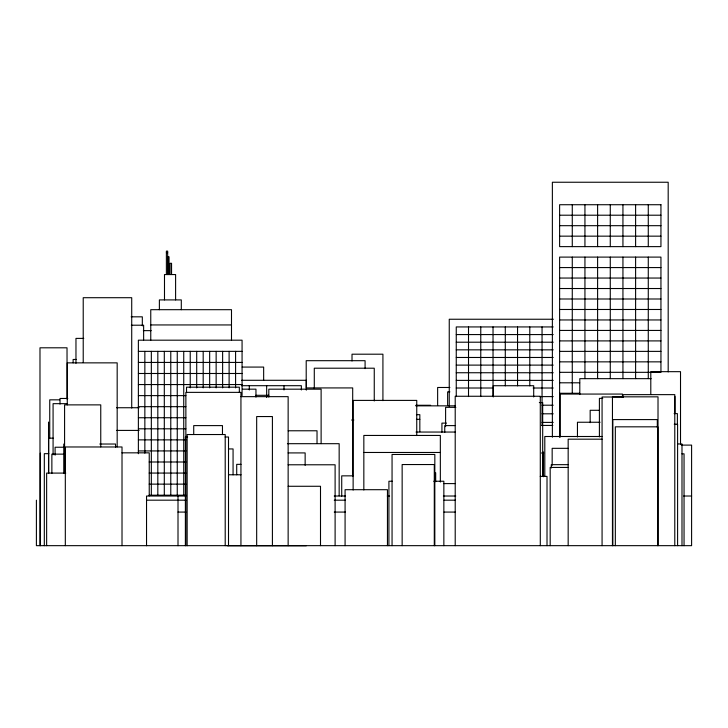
<?xml version="1.0" encoding="UTF-8"?>
<svg xmlns="http://www.w3.org/2000/svg" width="728" height="728" viewBox="0 0 728 728"><rect width="100%" height="100%" fill="white"/><g stroke="black" fill="none" stroke-linecap="round" stroke-linejoin="round"><path stroke-width="1.09" d="M559.614 215.206L660.942 215.206M559.614 225.68L660.942 225.68M559.614 236.154L660.942 236.154M166.384 252.689L167.668 252.689M559.614 267.576L660.942 267.576M559.614 278.05L660.942 278.05M559.614 288.525L660.942 288.525M559.614 298.999L660.942 298.999M559.614 309.482L660.942 309.482M131.149 316.826L142.324 316.826L142.324 325.889M553.389 319.246L449.249 319.246L449.249 406.415M559.614 319.956L660.942 319.956M150.76 324.943L231.495 324.943M131.331 325.207L143.634 325.207L143.634 339.985M553.198 326.936L456.256 326.936L456.256 396.605M559.614 330.43L660.942 330.43M143.343 330.639L151.197 330.639M456.256 334.571L553.198 334.571M83.766 338.393L75.967 338.393L75.967 363.308M559.614 340.904L660.942 340.904M456.256 342.206L553.198 342.206M456.256 349.84L553.198 349.84M138.375 351.36L242.069 351.36M559.614 351.378L660.942 351.378M456.256 357.475L553.198 357.475M76.495 359.468L73.128 359.468L73.128 362.872M559.614 361.852L660.942 361.852M138.375 362.426L242.069 362.426M456.256 365.11L553.198 365.11M242.142 367.076L263.654 367.076L263.654 380.289M559.614 372.327L660.942 372.327L660.942 257.102L559.614 257.102L559.614 437.273M456.256 372.745L553.198 372.745M138.375 373.491L242.069 373.491M651.132 378.66L579.797 378.66L579.797 394.567M241.723 380.289L306.315 380.289L306.315 390.144M456.256 380.38L553.198 380.38M559.614 382.801L579.661 382.801M138.375 384.557L242.069 384.557M241.714 385.694L301.356 385.694L301.356 389.962M449.859 387.478L437.637 387.478L437.637 405.551M306.579 387.924L352.698 387.924L352.698 476.44M456.256 388.015L493.029 388.015M533.142 388.015L553.198 388.015M242.46 389.171L255.956 389.171L255.956 397.115M449.895 391.873L447.629 391.873L447.629 405.441M559.614 393.275L579.661 393.275M255.81 395.304L268.823 395.304M138.375 395.623L185.904 395.623M240.941 396.651L288.142 396.651L288.142 545.663M539.83 396.605L553.198 396.605M623.45 396.997L602.074 396.997L602.074 545.663M67.813 398.462L60.015 398.462L60.015 404.122M602.766 398.371L599.399 398.371L599.399 436.891M59.669 399.836L49.741 399.836L49.741 438.274M539.339 402.566L542.688 402.566L542.688 476.385M67.558 403.667L53.08 403.667L53.08 454.782M415.879 405.269L430.639 405.269M542.051 405.205L553.198 405.205M415.815 405.851L455.246 405.851M138.375 406.679L185.904 406.679M455.846 407.343L445.609 407.343L445.609 426.617M116.598 407.735L139.112 407.735M599.208 410.292L590.171 410.292L590.171 422.695M674.119 413.613L677.386 413.613L677.386 424.906M542.051 413.804L553.198 413.804M416.416 414.669L419.829 414.669L419.829 431.74M138.375 417.745L185.904 417.745M416.416 419.337L419.829 419.337M351.597 420.029L353.854 420.029M600.063 422.249L577.45 422.249L577.45 436.964M542.051 422.395L553.198 422.395M446.464 423.114L441.923 423.114L441.923 432.195M674.246 424.224L677.595 424.224L677.595 545.663M541.596 425.434L552.825 425.434M454.973 425.607L444.744 425.607L444.744 432.405M138.375 428.81L185.904 428.81M116.598 430.412L139.112 430.412M288.252 430.776L317.026 430.776L317.026 443.17M416.016 432.05L455.218 432.05M602.074 436.5L544.799 436.5L544.799 476.294M187.651 437.009L185.376 437.009L185.376 545.663M225.098 437.009L228.51 437.009L228.51 545.663M53.253 438.165L48.712 438.165L48.712 473.245M602.074 439.184L568.168 439.184L568.168 545.663M138.375 439.876L185.904 439.876M287.414 443.689L339.157 443.689L339.157 495.814M677.786 443.962L681.99 443.962L681.99 545.663M99.782 444.025L115.543 444.025L115.543 447.411M681.372 445.108L691.6 445.108L691.6 545.663L36.4 545.663L36.4 500.181M64.037 447.238L55.1 447.238L55.1 455.164M568.04 448.33L552.161 448.33L552.161 465.301M228.674 448.939L233.069 448.939L233.069 474.811M138.375 450.932L185.904 450.932M363.836 452.47L440.34 452.47M121.949 452.834L149.24 452.834L149.24 495.85M288.115 452.916L305.141 452.916L305.141 465.356M541.477 453.007L543.734 453.007M48.794 453.662L44.317 453.662L44.317 545.663M681.927 453.817L684.047 453.817L684.047 545.663M64.228 454.136L51.87 454.136L51.87 473.346M149.176 461.998L185.904 461.998M241.023 464.346L236.709 464.346L236.709 474.774M568.213 464.664L551.287 464.664L551.287 468.04M288.142 464.783L335.108 464.783L335.108 545.663M568.231 467.431L550.186 467.431L550.186 545.663M65.757 473.091L46.638 473.091L46.638 545.663M149.176 473.064L185.904 473.064M228.692 474.774L241.023 474.774M352.934 475.848L341.723 475.848L341.723 496.123M540.231 476.394L547.01 476.394L547.01 545.663M392.283 481.244L388.916 481.244L388.916 545.663M433.77 481.244L443.853 481.244L443.853 545.663M443.825 483.601L455.127 483.601M149.176 484.129L185.904 484.129M288.142 486.277L320.502 486.277L320.502 545.663M149.176 495.195L185.904 495.195M185.868 496.023L146.537 496.023L146.537 545.736M334.234 496.023L345.481 496.023M387.296 496.023L389.571 496.023M443.361 496.023L455.764 496.023M683.638 496.023L691.6 496.023M146.537 500.181L185.868 500.181M334.243 500.181L345.481 500.181M444.062 500.181L455.382 500.181M178.005 512.075L185.868 512.075M334.243 512.075L345.481 512.075M444.062 512.075L455.382 512.075M226.99 545.754L306.315 545.754M680.516 444.453L680.516 371.671L650.796 371.671L650.796 394.412M674.947 396.396L674.947 413.358M674.783 545.663L674.783 394.64L623.086 394.64L623.086 396.915M668.186 371.908L668.186 182.246L552.37 182.246L552.37 437.209M658.012 545.663L658.012 396.833L612.448 396.833L612.448 545.663M657.839 545.663L657.839 426.826L615.333 426.826L615.333 545.663M657.311 427.536L657.311 419.592L612.858 419.592L612.858 545.663M648.275 204.723L648.275 246.628M648.275 257.102L648.275 378.615M635.608 204.723L635.608 246.628M635.608 257.102L635.608 378.615M622.94 204.723L622.94 246.628M622.94 257.102L622.94 378.615M622.458 397.461L622.458 394.066L560.205 394.066L560.205 437.055M610.273 204.723L610.273 246.628M610.273 257.102L610.273 378.615M597.606 204.723L597.606 246.628M597.606 257.102L597.606 378.615M584.939 204.723L584.939 246.628M584.939 257.102L584.939 378.615M572.272 204.723L572.272 246.628M572.272 257.102L572.272 393.275M543.325 451.933L543.325 476.776M542.051 326.936L542.051 425.616M540.294 545.663L540.294 396.26L455.209 396.26L455.209 545.663M533.706 396.951L533.706 385.722L493.265 385.722L493.265 396.951M529.793 326.936L529.793 385.831M517.544 326.936L517.544 385.831M505.287 326.936L505.287 385.831M493.029 326.936L493.029 396.605M480.771 326.936L480.771 396.605M468.514 326.936L468.514 396.605M440.34 482.036L440.34 435.444L363.836 435.444L363.836 489.99M435.69 472.727L435.69 481.709M434.825 545.663L434.825 454.472L392.055 454.472L392.055 545.663M434.288 545.663L434.288 464.546L402.147 464.546L402.147 545.663M416.753 435.581L416.753 400.4L353.126 400.4L353.126 490.062M387.451 545.663L387.451 489.698L345.081 489.698L345.081 545.663M382.919 400.646L382.919 354.199L352.015 354.199L352.015 360.997M374.256 400.982L374.256 368.204L314.287 368.204L314.287 388.552M365.083 368.632L365.083 360.688L306.206 360.688L306.206 387.924M321.121 443.607L321.121 389.18L268.814 389.18L268.814 397.115M284.002 385.694L284.002 389.962M272.409 545.682L272.409 416.553L256.675 416.553L256.675 545.691M266.657 385.694L266.657 397.442M249.304 385.694L249.304 389.962M242.069 395.623L242.069 340.185L138.375 340.185L138.375 453.717M240.941 545.663L240.941 392.365L185.868 392.365L185.868 545.663M239.339 392.365L239.339 387.187L186.523 387.187L186.523 392.365M235.59 351.36L235.59 387.878M231.495 340.185L231.495 309.691L150.76 309.691L150.76 340.185M229.111 351.36L229.111 387.878M225.207 545.7L225.207 434.534L187.151 434.534L187.151 545.718M222.622 351.36L222.622 387.878M222.468 434.534L222.468 425.607L193.721 425.607L193.721 434.534M216.143 351.36L216.143 387.878M209.664 351.36L209.664 387.878M203.185 351.36L203.185 387.878M196.706 351.36L196.706 387.878M190.226 351.36L190.226 387.878M183.738 351.36L183.738 495.195M181.299 309.691L181.299 299.909L159.377 299.909L159.377 309.691M178.005 496.023L178.005 545.718M177.259 351.36L177.259 495.195M175.603 299.909L175.603 274.556L164.492 274.556L164.492 299.909M171.553 274.556L171.553 263.29L170.106 263.29L170.106 274.556M170.78 351.36L170.78 495.195M169.042 274.556L169.042 256.784L167.968 256.784L167.968 274.556M167.668 274.556L167.668 251.124L166.384 251.124L166.384 274.556M164.301 351.36L164.301 495.195M157.821 351.36L157.821 495.195M151.333 351.36L151.333 495.195M144.854 351.36L144.854 453.153M131.722 408.035L131.722 297.707L83.22 297.707L83.22 362.535M122.013 545.663L122.013 446.974L65.32 446.974L65.32 545.663M117.172 446.883L117.172 362.863L67.267 362.863L67.267 404.868M100.755 446.883L100.755 404.877L64.583 404.877L64.583 473M67.094 398.999L67.022 347.802L39.985 347.802L39.985 545.663M63.764 444.025L63.764 473.382M48.539 422.049L48.539 473.082M40.34 453.107L40.34 545.663M660.942 204.723L559.614 204.723L559.614 246.628L660.942 246.628L660.942 204.723"/></g></svg>
